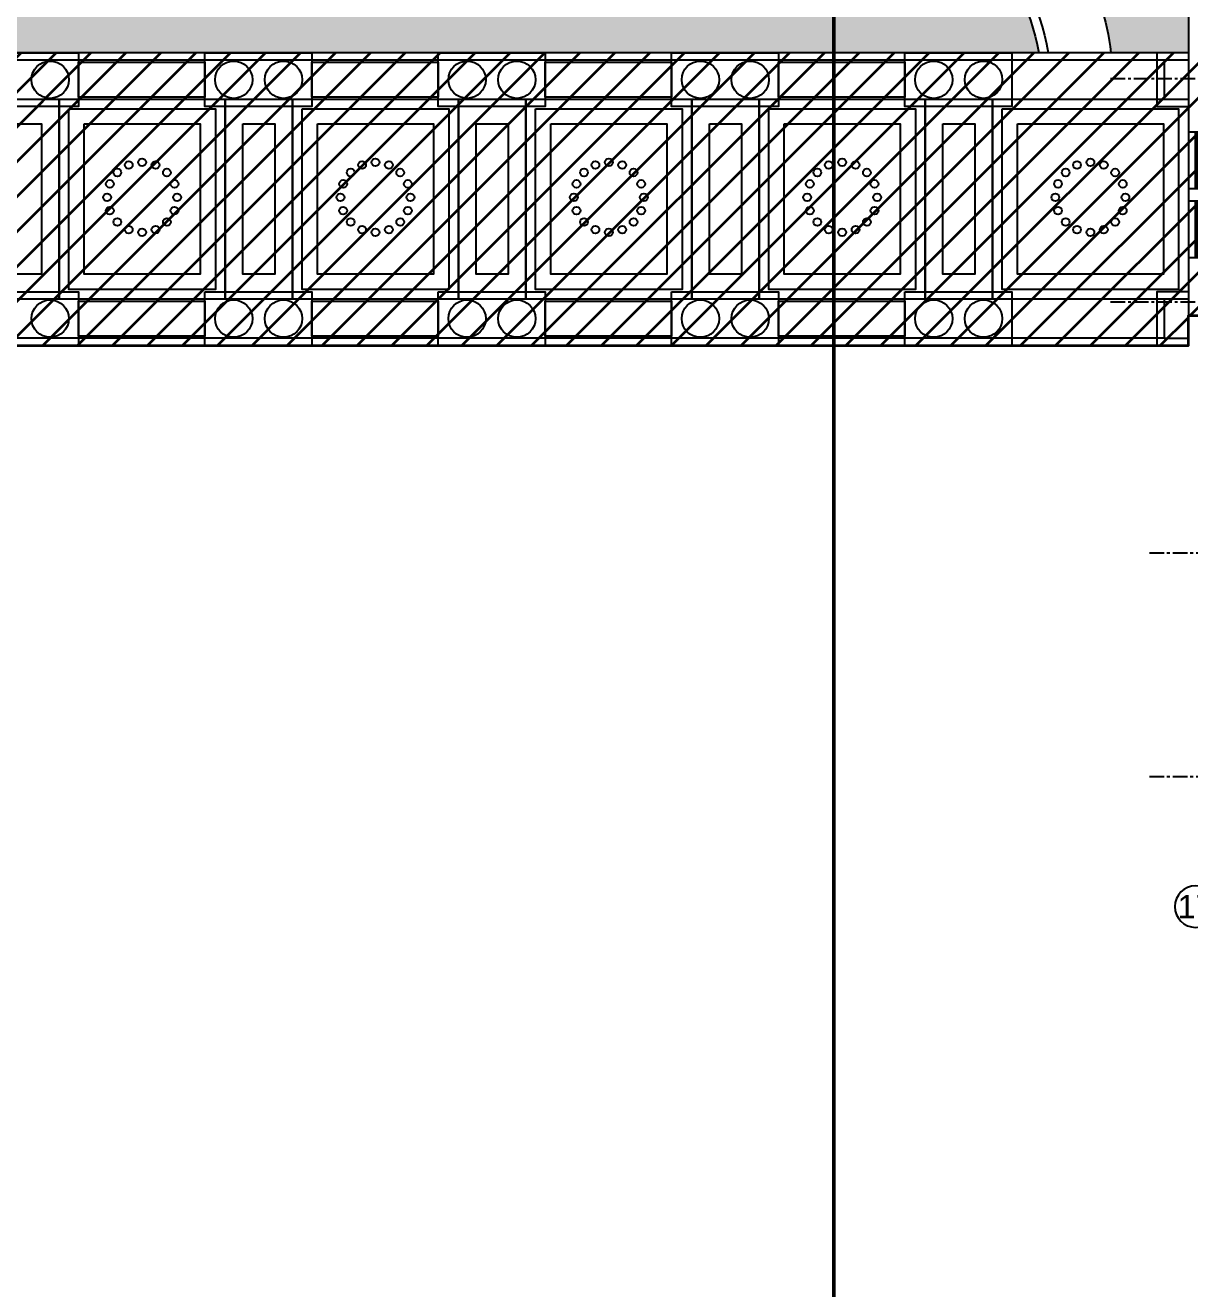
# Model space of a CAD drawing. Header units: millimetres. Extents: x -6033 to 120673, y -816267322945 to 90533.
# Drawn here: x 66293 to 96235, y -6916 to 25586 of the extents above; entities that cross this region are included whole.
import ezdxf
from ezdxf.enums import TextEntityAlignment as Align

# ---------------------------------------------------------------- set-up
doc = ezdxf.new("R2010")
doc.units = ezdxf.units.MM
doc.linetypes.add('I-AR$0$CENTER', pattern=[2, 1.25, -0.25, 0.25, -0.25])
for name, color, linetype in [('I-AR$0$0-建-轴号', 1, 'Continuous'), ('I-AR$0$1-窗', 2, 'Continuous'), ('I-AR$0$3-地面', 8, 'Continuous'), ('I-AR$0$9-填充', 8, 'Continuous'), ('I-AR$0$A-stairs', 2, 'Continuous'), ('I-AR$0$AXIS_TEXT', 7, 'Continuous'), ('I-AR$0$D-BASE-INTWALL', 1, 'Continuous'), ('I-AR$0$D-BASE-WALL', 4, 'Continuous'), ('I-CEILING$0$0-LIGHT-RC', 1, 'Continuous'), ('I-CEILING$0$2-天花', 5, 'Continuous'), ('I-CEILING$0$I-RCP-AIR', 64, 'Continuous'), ('I-CEILING$0$I-RCP-COVER', 10, 'Continuous')]:
    doc.layers.add(name, color=color, linetype=linetype)
doc.layers.add('I-AR$0$GZET_COL_GRID_1-200_轴线', color=8, linetype='I-AR$0$CENTER', lineweight=25)
doc.layers.add('I-AR$0$I-SCOPE', color=252, linetype='Continuous', lineweight=35)
doc.styles.add('I-AR$0$GZET-HT', font='arial.ttf', dxfattribs={"width": 0.8})
doc.styles.add('I-CEILING$0$黑体', font='simhei.ttf', dxfattribs={"height": 600})
pattern_1 = [(90, (-273251.6522538068, 190733.4542391462), (-359.2102448, 359.2102448), [95.25, -623.1704896]), (45, (-273251.6522538068, 190733.4542391462), (-359.2102448427661, 359.2102448427661), [95.25, -412.75]), (135, (-273251.6522538068, 190733.4542391462), (-359.2102448427661, -359.2102448427661), [95.25, -412.75])]

# ---------------------------------------------------------------- blocks, each defined once
blk = doc.blocks.new('I-AR$0$chuanghu1')
for p, q in [((0, 3230), (450, 3230)), ((0, 1770), (450, 1770)), ((0, 1460), (450, 1460)), ((0, 0), (450, 0))]:
    blk.add_line(p, q)
at = {"layer": 'I-AR$0$1-窗'}
for p, q in [((185, 3230), (185, 1770)), ((225, 3230), (225, 1770)), ((265, 3230), (265, 1770)), ((185, 1460), (185, 0)), ((225, 1460), (225, 0)), ((265, 1460), (265, 0))]:
    blk.add_line(p, q, dxfattribs=at)
blk = doc.blocks.new('I-AR$0$_AXISO')
blk.add_circle((0, 0), 0.5)
at = {"layer": 'I-AR$0$AXIS_TEXT', "style": 'I-AR$0$GZET-HT'}
blk.add_attdef('A', text='', height=0.56, dxfattribs=at).set_placement((0, 0), align=Align.MIDDLE_CENTER)
blk = doc.blocks.new('I-AR$0$海龙_1211170131')
at = {"layer": 'I-AR$0$GZET_COL_GRID_1-200_轴线', "ltscale": 300}
for p, q in [((93975, 23995), (116415, 23995)), ((93975, 18245), (116415, 18245)), ((94975, 11788.13815035684), (116415, 11788.13815035684)), ((94975, 6038.138150356841), (116415, 6038.138150356841))]:
    blk.add_line(p, q, dxfattribs=at)
at = {"layer": 'I-AR$0$0-建-轴号', "linetype": 'Continuous'}
ref = blk.add_blockref('I-AR$0$_AXISO', (96160.00000000067, 2688.138150356841), dxfattribs=dict(at, xscale=-1066.666666666667, yscale=1066.666666666667, zscale=0.6666666666666664, rotation=180))
ref.add_attrib('A', '17', dxfattribs={"layer": 'I-AR$0$AXIS_TEXT', "height": 597.3333333333333, "style": 'I-AR$0$GZET-HT'}).set_placement((96160.00000000067, 2688.138150356841), align=Align.MIDDLE_CENTER)
blk = doc.blocks.new('I-AR')
at = {"layer": 'I-AR$0$9-填充'}
h = blk.add_hatch(dxfattribs=at)
h.set_pattern_fill('GRASS', color=256, scale=20)
h.set_pattern_definition(pattern_1)
edge = h.paths.add_edge_path()
edge.add_line((96200, 65940), (67080, 65940))
edge.add_line((67080, 65940), (67098.56772479462, 65404.42143392797))
edge.add_arc((66800.59285495663, 58350.82716810788), 7059.885345376705, 59.555843105020074, 87.58101235503852, ccw=False)
edge.add_arc((66906.49363074219, 58690.435928249), 6713.926906089807, -7.215279069314988, 58.866463392851585, ccw=False)
edge.add_arc((66662.11441001808, 58632.79464086366), 6949.686958628766, 311.2033822070371, 353.509241579528, ccw=False)
edge.add_line((71240.10862691654, 53404.01679389164), (71240.10862691654, 51864.1770050895))
edge.add_arc((67179.426417273, 51841.1126786668), 4060.747710812019, -50.80688439189572, 0.32543161034237755, ccw=False)
edge.add_arc((73234.28660323424, 55945.38266907228), 8047.017238033767, 244.3073907732731, 262.3810128212969)
edge.add_arc((72594.40225089621, 52652.27799340905), 4702.300663284884, 264.7896409812221, 298.7984684725511)
edge.add_arc((72620.93916342175, 53741.83595042868), 5670.870263654464, 293.2517854655098, 330.6093027463011)
edge.add_arc((73250.80273834476, 52752.0384155091), 4669.216621075791, 337.4147043296702, 357.6494503984037)
edge.add_arc((84681.55240436131, 51782.82073227296), 6810.015933267933, 142.3864570404765, 173.4423989128501, ccw=False)
edge.add_arc((84374.33677422674, 52142.85514023763), 6347.66766899079, 93.15542869634908, 143.2683220727298, ccw=False)
edge.add_arc((84658.98816873273, 52466.32591896318), 6047.901985582997, 43.873240230559304, 96.0179040917115, ccw=False)
edge.add_arc((84453.25547138369, 51889.92360785799), 6601.338333766303, -39.79963821011472, 46.242770026181006, ccw=False)
edge.add_arc((81977.60784296179, 54545.90765867641), 10213.63518444022, 299.3577383532407, 317.6421154930655, ccw=False)
edge.add_arc((89994.78118272172, 40495.08083228706), 5964.052808016905, 120.308866941474, 149.0495847369888)
edge.add_arc((87881.37239511451, 41845.80067141893), 3457.635540556235, 150.2340941762149, 180.1543724875687)
edge.add_arc((85724.12870252365, 42303.87885726741), 1381.826173200813, 199.7699118248811, 246.5201334327749)
edge.add_arc((82877.2327868999, 37779.21967953871), 3985.327974789196, -35.309581790730476, 54.816404415500074, ccw=False)
edge.add_arc((80299.08139790548, 40760.85994444831), 7869.279253358517, 301.873360268039, 317.80806438167986, ccw=False)
edge.add_arc((84638.83056885703, 33541.60470388152), 567.3400906768735, 108.9700077243262, 192.3596683134018)
edge.add_arc((84831.74482778413, 33583.87731577703), 764.8315715407028, 192.3596683134025, 228.2216972283975)
edge.add_arc((87824.90804032749, 35941.96613408843), 4565.624419428991, 219.897175101431, 247.6207879858491)
edge.add_arc((89768.45910380734, 40705.18112126525), 9710.085716633463, 247.7172706748629, 260.9367800147598)
edge.add_arc((85123.5449576187, 20762.35167126564), 10812.49754468073, 51.718316115996686, 73.25431967458098, ccw=False)
edge.add_arc((87587.82646075264, 24098.68160498494), 6668.18964409117, 6.697701199655683, 50.579299126780086, ccw=False)
edge.add_line((94210.50790942414, 24876.39849369839), (96200.00000000047, 24876.39849369839))
edge.add_line((96200, 24876.39849369839), (96200, 65940))
h.paths.add_polyline_path([(79188.21396048786, 58194.70486277889), (76733.91714635445, 58362.11796900173), (76901.33025257709, 60816.41478313503), (79355.6270667105, 60649.00167691219)], flags=16)
h.paths.add_polyline_path([(78974.39963007392, 58439.82408297478), (76979.03636655072, 58575.93229941613), (77115.14458299195, 60571.29556293912), (79110.50784651516, 60435.1873464978)], flags=0)
h = blk.add_hatch(dxfattribs=at)
h.set_pattern_fill('GRASS', color=256, scale=20)
h.set_pattern_definition(pattern_1)
h.paths.add_polyline_path([(82970.85774405254, 31762.22691686291, -0.06974068509135774), (81905.87884305092, 33506.05024618097, -0.2082086757244713), (79301.87741255248, 35442.32384655465), (72050.9593638531, 35442.32384655465), (72051.2404052671, 31926.70019072731), (66885.50936689926, 31926.28723857456), (66977.50874201534, 29234.8271883791, -0.4105332614492804), (64310.95295789326, 26214.41731862529), (60769.0301765264, 26214.41731862529), (60769.0301765264, 24876.39849369839), (92352.96776823932, 24876.39849369839, 0.1812807818631404), (90667.4007597263, 27817.23473441729, 0.09055463048094745), (87816.21493508434, 29321.27920815698, -0.05403998979383205), (85422.26934502507, 30004.0076042047, -0.1194171545799008)])
at = {"layer": 'I-AR$0$I-SCOPE'}
h = blk.add_hatch(dxfattribs=at)
h.set_pattern_fill('ANSI31', color=256, scale=200)
h.set_pattern_definition([(45, (0, 0), (-449.0128060534577, 449.0128060534577), [])])
h.paths.add_polyline_path([(63300.00000000001, 72640), (66630, 72640), (66630, 70889.38256153524), (90600, 70889.99999999999), (90600, 66390.00000000001), (96650.00000000001, 66390.00000000001), (96650, 24876.39849369839), (18340, 24876.39849369839), (18340, 66390), (48090, 66390), (48090, 72640), (51400, 72640), (51400, 72649.88673694879), (52869.5, 72649.88673694879), (52869.5, 72640), (55240.00000000001, 72640), (55240.00000000001, 72790.00000000013), (59460, 72790.00000000013), (59460, 72640), (61830.5, 72640), (61830.5, 72649.88673694879), (63300, 72649.88673694879)], flags=16)
h.paths.add_polyline_path([(7330, 0), (7330, -1770), (11180, -1770), (11180, 0), (18450, 0), (18449.99999999991, 2899.999999999971), (27550, 2899.999999999971), (27550, 18090), (37037.33127936907, 18090), (37037.33127936907, 17350), (96200, 17350), (96200, 18120), (114640, 18120), (114640, 84500), (0, 84500), (0, 0)])
at = {"layer": 'I-AR$0$3-地面', "color": 3}
for points in [[(84454.40352996299, 34078.13191271064, 0.3808116269121162), (84084.63960996782, 33420.16682027731, 0.1577673847978545), (84322.17570177605, 33013.52072675148, 0.1215605940469039), (86086.615444317, 31720.20522305384, 0.05774504619671934), (88238.88579570269, 31116.32456172159, -0.09424610632859778), (91822.19129392039, 29249.88608444383, -0.1938442163591488), (94210.50790942414, 24876.39849369839, 0.5110504661948986)], [(81905.87884305092, 33506.05024618097, 0.06974068509135245), (82970.85774405207, 31762.22691686303, 0.1179332576929648), (85387.55492665386, 30018.1722482371, 0.05485392757857809), (87816.2149350848, 29321.27920815695, -0.09055463048094917), (90667.4007597263, 27817.23473441723, -0.1812807818631363), (92352.96776823932, 24876.39849369839, -0.1812807818631363)]]:
    blk.add_lwpolyline(points, format="xyb", dxfattribs=at)
at = {"layer": 'I-AR$0$3-地面'}
blk.add_lwpolyline([(82078.35329700215, 33714.26084917146, 0.07396310666831261), (83154.55346631305, 31916.70680897165, 0.1178116720800533), (85478.73138146801, 30240.17873302905, 0.05520579484920406), (87872.57968263933, 29555.1282004047, -0.09108742140509714), (90818.09634145629, 28004.0500595987, -0.1834336952065682), (92595.99006725382, 24876.39849369839, -0.1834336952065682)], format="xyb", dxfattribs=at)
at = {"layer": 'I-AR$0$A-stairs'}
for p, q in [((95613.53563652793, 24876.39849369839), (57374.82599890279, 24876.39849369839)), ((95390, 17350), (37487.33127936907, 17350))]:
    blk.add_line(p, q, dxfattribs=at)
at = {"layer": 'I-AR$0$D-BASE-INTWALL'}
for points in [[(64908.15482695913, 24876.39849369839), (67658.15482695913, 24876.39849369839), (67658.15482695913, 23496.39849369839), (64908.15482695913, 23496.39849369839)], [(70908.15482695913, 24876.39849369839), (73658.15482695913, 24876.39849369839), (73658.15482695913, 23496.39849369839), (70908.15482695913, 23496.39849369839)], [(76908.15482695913, 24876.39849369839), (79658.15482695913, 24876.39849369839), (79658.15482695913, 23496.39849369839), (76908.15482695913, 23496.39849369839)], [(82908.15482695913, 24876.39849369839), (85658.15482695913, 24876.39849369839), (85658.15482695913, 23496.39849369839), (82908.15482695913, 23496.39849369839)], [(88908.15482695913, 24876.39849369839), (91658.15482695913, 24876.39849369839), (91658.15482695913, 23496.39849369839), (88908.15482695913, 23496.39849369839)], [(67658.15482695913, 24636.39849369839), (70908.15482695913, 24636.39849369839), (70908.15482695913, 23736.39849369839), (67658.15482695913, 23736.39849369839)], [(73658.15482695913, 24636.39849369839), (76908.15482695913, 24636.39849369839), (76908.15482695913, 23736.39849369839), (73658.15482695913, 23736.39849369839)], [(79658.15482695913, 24636.39849369839), (82908.15482695913, 24636.39849369839), (82908.15482695913, 23736.39849369839), (79658.15482695913, 23736.39849369839)], [(85658.15482695913, 24636.39849369839), (88908.15482695913, 24636.39849369839), (88908.15482695913, 23736.39849369839), (85658.15482695913, 23736.39849369839)], [(64908.15482695913, 18730), (67658.15482695913, 18730), (67658.15482695913, 17350), (64908.15482695913, 17350)], [(70908.15482695913, 18730), (73658.15482695913, 18730), (73658.15482695913, 17350), (70908.15482695913, 17350)], [(76908.15482695913, 18730), (79658.15482695913, 18730), (79658.15482695913, 17350), (76908.15482695913, 17350)], [(82908.15482695913, 18730), (85658.15482695913, 18730), (85658.15482695913, 17350), (82908.15482695913, 17350)], [(88908.15482695913, 18730), (91658.15482695913, 18730), (91658.15482695913, 17350), (88908.15482695913, 17350)], [(67658.15482695913, 18490), (70908.15482695913, 18490), (70908.15482695913, 17590), (67658.15482695913, 17590)], [(73658.15482695913, 18490), (76908.15482695913, 18490), (76908.15482695913, 17590), (73658.15482695913, 17590)], [(79658.15482695913, 18490), (82908.15482695913, 18490), (82908.15482695913, 17590), (79658.15482695913, 17590)], [(85658.15482695913, 18490), (88908.15482695913, 18490), (88908.15482695913, 17590), (85658.15482695913, 17590)]]:
    blk.add_lwpolyline(points, close=True, dxfattribs=at)
for points in [[(96200, 24876.39849369839), (95390, 24876.39849369839), (95390, 23496.39849369839), (96200, 23496.39849369839)], [(96200, 18730), (95390, 18730), (95390, 17350), (96200, 17350)]]:
    blk.add_lwpolyline(points, dxfattribs=at)
at = {"layer": 'I-AR$0$D-BASE-WALL'}
for p, q in [((96200, 65940), (96200, 18120)), ((96200, 18120), (103110, 18120))]:
    blk.add_line(p, q, dxfattribs=at)
for points in [[(96200, 24686.39849369839), (95580, 24686.39849369839), (95580, 23686.39849369839), (96200, 23686.39849369839)], [(96200, 18540), (95580, 18540), (95580, 17540), (96200, 17540)]]:
    blk.add_lwpolyline(points, dxfattribs=at)
for centre in [(66933.15482695913, 24186.39849369839), (71653.15482695913, 24186.39849369839), (72933.15482695913, 24186.39849369839), (77653.15482695913, 24186.39849369839), (78933.15482695913, 24186.39849369839), (83653.15482695913, 24186.39849369839), (84933.15482695913, 24186.39849369839), (89653.15482695913, 24186.39849369839), (90933.15482695913, 24186.39849369839), (66933.15482695913, 18040), (71653.15482695913, 18040), (72933.15482695913, 18040), (77653.15482695913, 18040), (78933.15482695913, 18040), (83653.15482695913, 18040), (84933.15482695913, 18040), (89653.15482695913, 18040), (90933.15482695913, 18040)]:
    blk.add_circle(centre, 480, dxfattribs=at)
at = {"layer": 'I-AR$0$I-SCOPE'}
blk.add_lwpolyline([(7330, 0), (7330, -1770), (11180, -1770), (11180, 0), (18450, 0), (18449.99999999991, 2899.999999999971), (27550, 2899.999999999971), (27550, 18090), (37037.33127936907, 18090), (37037.33127936907, 17350), (96200, 17350), (96200, 18120), (114640, 18120), (114640, 84500), (0, 84500), (0, 0)], close=True, dxfattribs=at)
at = {"layer": 'I-AR$0$D-BASE-WALL', "rotation": 180}
blk.add_blockref('I-AR$0$chuanghu1', (96650, 22835), dxfattribs=at)
at = {"layer": 'I-AR$0$GZET_COL_GRID_1-200_轴线'}
blk.add_blockref('I-AR$0$海龙_1211170131', (225.0000000000073, 225), dxfattribs=at)
blk = doc.blocks.new('I-CEILING$0$RPK-22-40FSNQS')
at = {"color": 0, "lineweight": 50}
blk.add_lwpolyline([(8.148351386736096e-299, -193.8794606900551), (816267391398.4641, -192.2480927594058)], dxfattribs=at)
blk = doc.blocks.new('I-CEILING$0$deng1')
at = {"layer": 'I-CEILING$0$0-LIGHT-RC'}
for centre, radius in [((-344.4150891285826, -68.5084207398395), 100), ((0, 0), 100), ((344.4150891285826, -68.50842073984677), 100.0000000000001), ((-636.3961030678911, -263.6038969321053), 100), ((636.3961030678911, -263.6038969321125), 100.0000000000001), ((-831.4915792601605, -555.5849108714174), 100), ((831.4915792601532, -555.584910871421), 100.0000000000001), ((-900, -900), 100), ((900, -900.0000000000036), 100.0000000000001), ((-831.4915792601532, -1244.415089128579), 100.0000000000001), ((831.4915792601532, -1244.415089128583), 100.0000000000001), ((-636.3961030678911, -1536.396103067891), 100.0000000000001), ((636.3961030678911, -1536.396103067895), 100.0000000000001), ((-344.4150891285753, -1731.491579260157), 100.0000000000001), ((0, -1800), 100.0000000000001), ((344.4150891285753, -1731.491579260161), 100.0000000000001)]:
    blk.add_circle(centre, radius, dxfattribs=at)
blk = doc.blocks.new('I-CEILING$0$K_1229142899')
at = {"layer": 'I-CEILING$0$I-RCP-COVER', "color": 8}
for p, q in [((38485, -59833.60150630164), (-37685, -59833.60150630164)), ((38485, -66980.00000000003), (-19607.66872063094, -66980.00000000003))]:
    blk.add_line(p, q, dxfattribs=at)
for points in [[(8338.154826958911, -60833.60150630164), (10068.15482695891, -60833.60150630164), (10068.15482695891, -65980.00000000003), (8338.154826958911, -65980.00000000003)], [(10068.15482695891, -60833.60150630164), (14338.15482695891, -60833.60150630164), (14338.15482695891, -65980.00000000003), (10068.15482695891, -65980.00000000003)], [(10318.15482695891, -61083.60150630164), (14088.15482695891, -61083.60150630164), (14088.15482695891, -65730.00000000003), (10318.15482695891, -65730.00000000003)], [(14338.15482695891, -60833.60150630164), (16068.15482695891, -60833.60150630164), (16068.15482695891, -65980.00000000003), (14338.15482695891, -65980.00000000003)], [(16068.15482695891, -60833.60150630164), (20338.15482695891, -60833.60150630164), (20338.15482695891, -65980.00000000003), (16068.15482695891, -65980.00000000003)], [(16318.15482695891, -61083.60150630164), (20088.15482695891, -61083.60150630164), (20088.15482695891, -65730.00000000003), (16318.15482695891, -65730.00000000003)], [(20338.15482695891, -60833.60150630164), (22068.15482695891, -60833.60150630164), (22068.15482695891, -65980.00000000003), (20338.15482695891, -65980.00000000003)], [(22068.15482695891, -60833.60150630164), (26338.15482695891, -60833.60150630164), (26338.15482695891, -65980.00000000003), (22068.15482695891, -65980.00000000003)], [(22318.15482695891, -61083.60150630164), (26088.15482695891, -61083.60150630164), (26088.15482695891, -65730.00000000003), (22318.15482695891, -65730.00000000003)], [(26338.15482695891, -60833.60150630164), (28068.15482695891, -60833.60150630164), (28068.15482695891, -65980.00000000003), (26338.15482695891, -65980.00000000003)], [(28068.15482695891, -60833.60150630164), (32338.15482695891, -60833.60150630164), (32338.15482695891, -65980.00000000003), (28068.15482695891, -65980.00000000003)], [(28318.15482695891, -61083.60150630164), (32088.15482695891, -61083.60150630164), (32088.15482695891, -65730.00000000003), (28318.15482695891, -65730.00000000003)], [(32338.15482695891, -60833.60150630164), (34068.15482695891, -60833.60150630164), (34068.15482695891, -65980.00000000003), (32338.15482695891, -65980.00000000003)], [(34068.15482695891, -60833.60150630164), (39105, -60833.60150630164), (39105, -65980.00000000003), (34068.15482695891, -65980.00000000003)], [(34318.15482695891, -61083.60150630164), (38855, -61083.60150630164), (38855, -65730.00000000003), (34318.15482695891, -65730.00000000003)], [(8788.154826958911, -61473.60150630164), (9618.154826958911, -61473.60150630164), (9618.154826958911, -65340.00000000004), (8788.154826958911, -65340.00000000004)], [(10708.15482695891, -61473.60150630164), (13698.15482695891, -61473.60150630164), (13698.15482695891, -65340.00000000003), (10708.15482695891, -65340.00000000003)], [(14788.15482695891, -61473.60150630164), (15618.15482695891, -61473.60150630164), (15618.15482695891, -65340.00000000004), (14788.15482695891, -65340.00000000004)], [(16708.15482695891, -61473.60150630164), (19698.15482695891, -61473.60150630164), (19698.15482695891, -65340.00000000003), (16708.15482695891, -65340.00000000003)], [(20788.15482695891, -61473.60150630164), (21618.15482695891, -61473.60150630164), (21618.15482695891, -65340.00000000004), (20788.15482695891, -65340.00000000004)], [(22708.15482695891, -61473.60150630164), (25698.15482695891, -61473.60150630164), (25698.15482695891, -65340.00000000003), (22708.15482695891, -65340.00000000003)], [(26788.15482695891, -61473.60150630164), (27618.15482695891, -61473.60150630164), (27618.15482695891, -65340.00000000004), (26788.15482695891, -65340.00000000004)], [(28708.15482695891, -61473.60150630164), (31698.15482695891, -61473.60150630164), (31698.15482695891, -65340.00000000003), (28708.15482695891, -65340.00000000003)], [(32788.15482695891, -61473.60150630164), (33618.15482695891, -61473.60150630164), (33618.15482695891, -65340.00000000004), (32788.15482695891, -65340.00000000004)], [(34708.15482695891, -61473.60150630164), (38465, -61473.60150630164), (38465, -65340.00000000003), (34708.15482695891, -65340.00000000003)]]:
    blk.add_lwpolyline(points, close=True, dxfattribs=at)
at = {"layer": 'I-CEILING$0$2-天花', "color": 8}
for p in [(12203.15482695891, -62458.60150630164), (18203.15482695891, -62458.60150630164), (24203.15482695891, -62458.60150630164), (30203.15482695891, -62458.60150630164), (36586.57741347945, -62458.60150630164)]:
    blk.add_blockref('I-CEILING$0$deng1', p, dxfattribs=at)
blk = doc.blocks.new('I-CEILING')
at = {"layer": 'I-CEILING$0$I-RCP-AIR', "rotation": 269.9999999882699}
blk.add_blockref('I-CEILING$0$RPK-22-40FSNQS', (87280.00000000015, 68453.73761805792, 3000), dxfattribs=at)
at = {"layer": 'I-CEILING$0$I-RCP-COVER'}
blk.add_blockref('I-CEILING$0$K_1229142899', (57095, 84520.00000000003), dxfattribs=at)
at = {"layer": 'I-CEILING$0$I-RCP-AIR', "style": 'I-CEILING$0$黑体'}
for tag, p in [('R', (61966.35764037471, 71748.90466179726)), ('R', (61966.35764037471, 66925.23548761483)), ('R', (51736.06785458369, 63924.76595260655)), ('R', (62976.0678545838, 63924.76595260655)), ('S', (56433.59148415911, 63065))]:
    blk.add_attdef(tag, text='', height=100, dxfattribs=at).set_placement(p, align=Align.MIDDLE_CENTER)

msp = doc.modelspace()

# ---------------------------------------------------------------- block references
msp.add_blockref('I-AR', (0, 0))

# ---------------------------------------------------------------- next in the draw order: block references
msp.add_blockref('I-CEILING', (0, 0))

doc.saveas('drawing.dxf')
